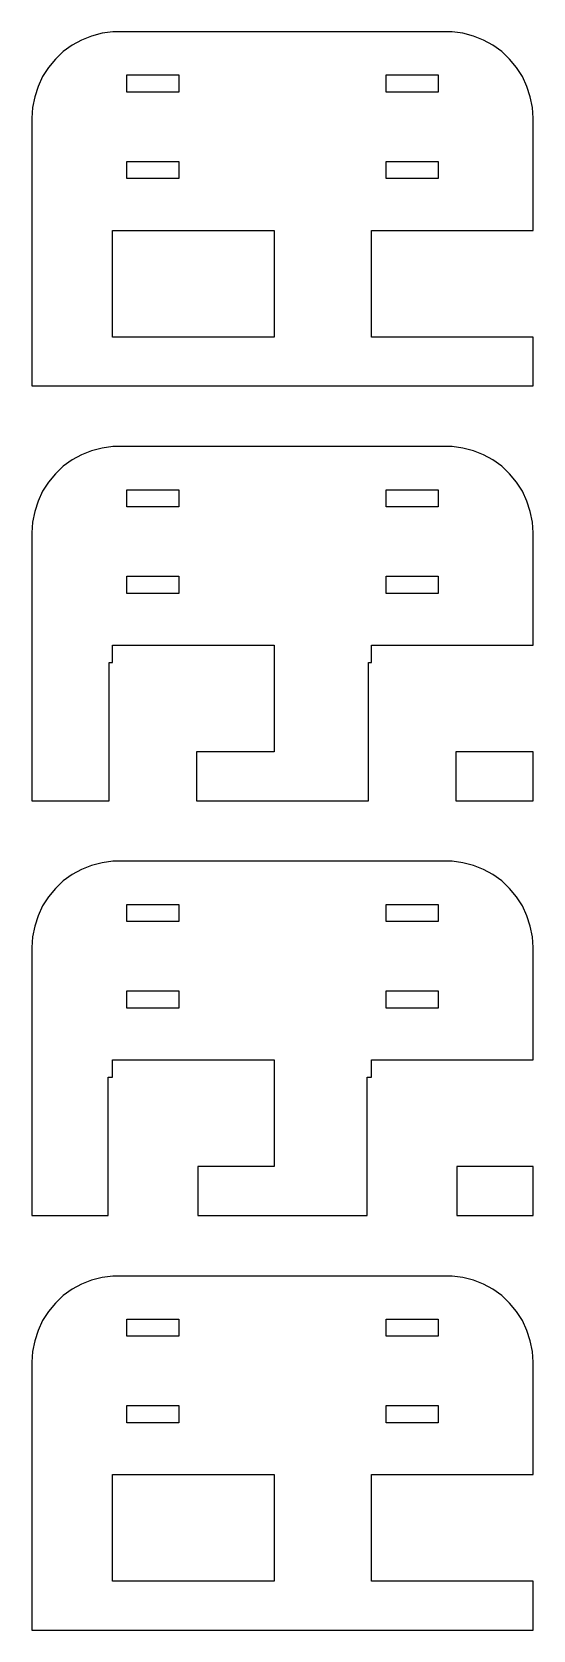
# Model space of a CAD drawing. Header units: metres. Extents: x -14.5 to 14.5, y 0 to 92.5.
import ezdxf

# ---------------------------------------------------------------- set-up
doc = ezdxf.new("R2010")
doc.units = ezdxf.units.M

msp = doc.modelspace()

# ---------------------------------------------------------------- linework, layer by layer
for p, q in [((-9.81395, 92.4901), (-10.4369, 92.4114)), ((9.81395, 92.4901), (-9.81395, 92.4901)), ((10.4369, 92.4114), (9.81395, 92.4901)), ((-12.1791, 91.7216), (-12.6871, 91.3526)), ((-11.6289, 92.0241), (-12.1791, 91.7216)), ((-11.0451, 92.2553), (-11.6289, 92.0241)), ((-10.4369, 92.4114), (-11.0451, 92.2553)), ((11.0451, 92.2553), (10.4369, 92.4114)), ((11.6289, 92.0241), (11.0451, 92.2553)), ((12.1791, 91.7216), (11.6289, 92.0241)), ((12.6871, 91.3526), (12.1791, 91.7216)), ((-13.1448, 90.9227), (-13.5451, 90.4389)), ((-12.6871, 91.3526), (-13.1448, 90.9227)), ((13.1448, 90.9227), (12.6871, 91.3526)), ((13.5451, 90.4389), (13.1448, 90.9227)), ((-13.8815, 89.9088), (-14.1489, 89.3406)), ((-13.5451, 90.4389), (-13.8815, 89.9088)), ((-9, 89), (-9, 90)), ((-9, 90), (-6, 90)), ((-6, 90), (-6, 89)), ((6, 89), (6, 90)), ((6, 90), (9, 90)), ((9, 90), (9, 89)), ((13.8815, 89.9088), (13.5451, 90.4389)), ((14.1489, 89.3406), (13.8815, 89.9088)), ((-14.1489, 89.3406), (-14.3429, 88.7434)), ((-6, 89), (-9, 89)), ((9, 89), (6, 89)), ((14.3429, 88.7434), (14.1489, 89.3406)), ((-14.4606, 88.1267), (-14.5, 87.5)), ((-14.3429, 88.7434), (-14.4606, 88.1267)), ((14.4606, 88.1267), (14.3429, 88.7434)), ((14.5, 87.5), (14.4606, 88.1267)), ((-14.5, 87.5), (-14.5, 72)), ((14.5, 81), (14.5, 87.5)), ((-9, 84), (-9, 85)), ((-9, 85), (-6, 85)), ((-6, 85), (-6, 84)), ((6, 84), (6, 85)), ((6, 85), (9, 85)), ((9, 85), (9, 84)), ((-6, 84), (-9, 84)), ((9, 84), (6, 84)), ((-9.83968, 74.83), (-9.83968, 81)), ((-9.83968, 81), (-0.48093, 81)), ((-0.48093, 81), (-0.48093, 74.83)), ((5.16031, 74.83), (5.16031, 81)), ((5.16031, 81), (14.5, 81)), ((-0.48093, 74.83), (-9.83968, 74.83)), ((14.5, 74.83), (5.16031, 74.83)), ((14.5, 72), (14.5, 74.83)), ((-14.5, 72), (14.5, 72)), ((-9.81395, 68.4901), (-10.4369, 68.4114)), ((9.81395, 68.4901), (-9.81395, 68.4901)), ((10.4369, 68.4114), (9.81395, 68.4901)), ((-12.1791, 67.7216), (-12.6871, 67.3526)), ((-11.6289, 68.0241), (-12.1791, 67.7216)), ((-11.0451, 68.2553), (-11.6289, 68.0241)), ((-10.4369, 68.4114), (-11.0451, 68.2553)), ((11.0451, 68.2553), (10.4369, 68.4114)), ((11.6289, 68.0241), (11.0451, 68.2553)), ((12.1791, 67.7216), (11.6289, 68.0241)), ((12.6871, 67.3526), (12.1791, 67.7216)), ((-13.1448, 66.9227), (-13.5451, 66.4389)), ((-12.6871, 67.3526), (-13.1448, 66.9227)), ((13.1448, 66.9227), (12.6871, 67.3526)), ((13.5451, 66.4389), (13.1448, 66.9227)), ((-13.8815, 65.9088), (-14.1489, 65.3406)), ((-13.5451, 66.4389), (-13.8815, 65.9088)), ((-9, 65), (-9, 66)), ((-9, 66), (-6, 66)), ((-6, 66), (-6, 65)), ((6, 65), (6, 66)), ((6, 66), (9, 66)), ((9, 66), (9, 65)), ((13.8815, 65.9088), (13.5451, 66.4389)), ((14.1489, 65.3406), (13.8815, 65.9088)), ((-14.3429, 64.7434), (-14.4606, 64.1267)), ((-14.1489, 65.3406), (-14.3429, 64.7434)), ((-6, 65), (-9, 65)), ((9, 65), (6, 65)), ((14.3429, 64.7434), (14.1489, 65.3406)), ((14.4606, 64.1267), (14.3429, 64.7434)), ((-14.4606, 64.1267), (-14.5, 63.5)), ((14.5, 63.5), (14.4606, 64.1267)), ((-14.5, 63.5), (-14.5, 48)), ((14.5, 57), (14.5, 63.5)), ((-9, 60), (-9, 61)), ((-9, 61), (-6, 61)), ((-6, 61), (-6, 60)), ((6, 60), (6, 61)), ((6, 61), (9, 61)), ((9, 61), (9, 60)), ((-6, 60), (-9, 60)), ((9, 60), (6, 60)), ((-9.83968, 56), (-9.83968, 57)), ((-9.83968, 57), (-0.48093, 57)), ((-0.48093, 57), (-0.48093, 50.83)), ((5.16031, 56), (5.16031, 57)), ((5.16031, 57), (14.5, 57)), ((-10.0307, 56), (-9.83968, 56)), ((-10.0307, 48), (-10.0307, 56)), ((4.96927, 48), (4.96927, 56)), ((4.96927, 56), (5.16031, 56)), ((-0.48093, 50.83), (-4.96927, 50.83)), ((-4.96927, 50.83), (-4.96927, 48)), ((14.5, 50.83), (10.0307, 50.83)), ((10.0307, 50.83), (10.0307, 48)), ((14.5, 48), (14.5, 50.83)), ((-14.5, 48), (-10.0307, 48)), ((-4.96927, 48), (4.96927, 48)), ((10.0307, 48), (14.5, 48)), ((-10.4369, 44.4114), (-11.0451, 44.2553)), ((-9.81395, 44.4901), (-10.4369, 44.4114)), ((9.81395, 44.4901), (-9.81395, 44.4901)), ((10.4369, 44.4114), (9.81395, 44.4901)), ((11.0451, 44.2553), (10.4369, 44.4114)), ((-12.1791, 43.7216), (-12.6871, 43.3526)), ((-11.6289, 44.0241), (-12.1791, 43.7216)), ((-11.0451, 44.2553), (-11.6289, 44.0241)), ((11.6289, 44.0241), (11.0451, 44.2553)), ((12.1791, 43.7216), (11.6289, 44.0241)), ((12.6871, 43.3526), (12.1791, 43.7216)), ((-13.1448, 42.9227), (-13.5451, 42.4389)), ((-12.6871, 43.3526), (-13.1448, 42.9227)), ((13.1448, 42.9227), (12.6871, 43.3526)), ((13.5451, 42.4389), (13.1448, 42.9227)), ((-13.8815, 41.9088), (-14.1489, 41.3406)), ((-13.5451, 42.4389), (-13.8815, 41.9088)), ((-9, 41), (-9, 42)), ((-9, 42), (-6, 42)), ((-6, 42), (-6, 41)), ((6, 41), (6, 42)), ((6, 42), (9, 42)), ((9, 42), (9, 41)), ((13.8815, 41.9088), (13.5451, 42.4389)), ((14.1489, 41.3406), (13.8815, 41.9088)), ((-14.3429, 40.7434), (-14.4606, 40.1267)), ((-14.1489, 41.3406), (-14.3429, 40.7434)), ((-6, 41), (-9, 41)), ((9, 41), (6, 41)), ((14.3429, 40.7434), (14.1489, 41.3406)), ((14.4606, 40.1267), (14.3429, 40.7434)), ((-14.4606, 40.1267), (-14.5, 39.5)), ((14.5, 39.5), (14.4606, 40.1267)), ((-14.5, 39.5), (-14.5, 24)), ((14.5, 33), (14.5, 39.5)), ((-9, 36), (-9, 37)), ((-9, 37), (-6, 37)), ((-6, 37), (-6, 36)), ((6, 36), (6, 37)), ((6, 37), (9, 37)), ((9, 37), (9, 36)), ((-6, 36), (-9, 36)), ((9, 36), (6, 36)), ((-9.83968, 32), (-9.83968, 33)), ((-9.83968, 33), (-0.48093, 33)), ((-0.48093, 33), (-0.48093, 26.83)), ((5.16031, 32), (5.16031, 33)), ((5.16031, 33), (14.5, 33)), ((-10.0942, 32), (-9.83968, 32)), ((-10.0942, 24), (-10.0942, 32)), ((4.90581, 24), (4.90581, 32)), ((4.90581, 32), (5.16031, 32)), ((-0.48093, 26.83), (-4.90581, 26.83)), ((-4.90581, 26.83), (-4.90581, 24)), ((14.5, 26.83), (10.0942, 26.83)), ((10.0942, 26.83), (10.0942, 24)), ((14.5, 24), (14.5, 26.83)), ((-14.5, 24), (-10.0942, 24)), ((-4.90581, 24), (4.90581, 24)), ((10.0942, 24), (14.5, 24)), ((-10.4369, 20.4114), (-11.0451, 20.2553)), ((-9.81395, 20.4901), (-10.4369, 20.4114)), ((9.81395, 20.4901), (-9.81395, 20.4901)), ((10.4369, 20.4114), (9.81395, 20.4901)), ((11.0451, 20.2553), (10.4369, 20.4114)), ((-12.1791, 19.7216), (-12.6871, 19.3526)), ((-11.6289, 20.0241), (-12.1791, 19.7216)), ((-11.0451, 20.2553), (-11.6289, 20.0241)), ((11.6289, 20.0241), (11.0451, 20.2553)), ((12.1791, 19.7216), (11.6289, 20.0241)), ((12.6871, 19.3526), (12.1791, 19.7216)), ((-13.1448, 18.9227), (-13.5451, 18.4389)), ((-12.6871, 19.3526), (-13.1448, 18.9227)), ((13.1448, 18.9227), (12.6871, 19.3526)), ((13.5451, 18.4389), (13.1448, 18.9227)), ((-13.8815, 17.9088), (-14.1489, 17.3406)), ((-13.5451, 18.4389), (-13.8815, 17.9088)), ((-9, 17), (-9, 18)), ((-9, 18), (-6, 18)), ((-6, 18), (-6, 17)), ((6, 17), (6, 18)), ((6, 18), (9, 18)), ((9, 18), (9, 17)), ((13.8815, 17.9088), (13.5451, 18.4389)), ((14.1489, 17.3406), (13.8815, 17.9088)), ((-14.3429, 16.7434), (-14.4606, 16.1267)), ((-14.1489, 17.3406), (-14.3429, 16.7434)), ((-6, 17), (-9, 17)), ((9, 17), (6, 17)), ((14.3429, 16.7434), (14.1489, 17.3406)), ((14.4606, 16.1267), (14.3429, 16.7434)), ((-14.4606, 16.1267), (-14.5, 15.5)), ((14.5, 15.5), (14.4606, 16.1267)), ((-14.5, 15.5), (-14.5, 0)), ((14.5, 9), (14.5, 15.5)), ((-9, 12), (-9, 13)), ((-9, 13), (-6, 13)), ((-6, 13), (-6, 12)), ((6, 12), (6, 13)), ((6, 13), (9, 13)), ((9, 13), (9, 12)), ((-6, 12), (-9, 12)), ((9, 12), (6, 12)), ((-9.83968, 2.82999), (-9.83968, 9)), ((-9.83968, 9), (-0.48093, 9)), ((-0.48093, 9), (-0.48093, 2.82999)), ((5.16031, 2.82999), (5.16031, 9)), ((5.16031, 9), (14.5, 9)), ((-0.48093, 2.82999), (-9.83968, 2.82999)), ((14.5, 2.82999), (5.16031, 2.82999)), ((14.5, 0), (14.5, 2.82999)), ((-14.5, 0), (14.5, 0))]:
    msp.add_line(p, q)

doc.saveas('drawing.dxf')
